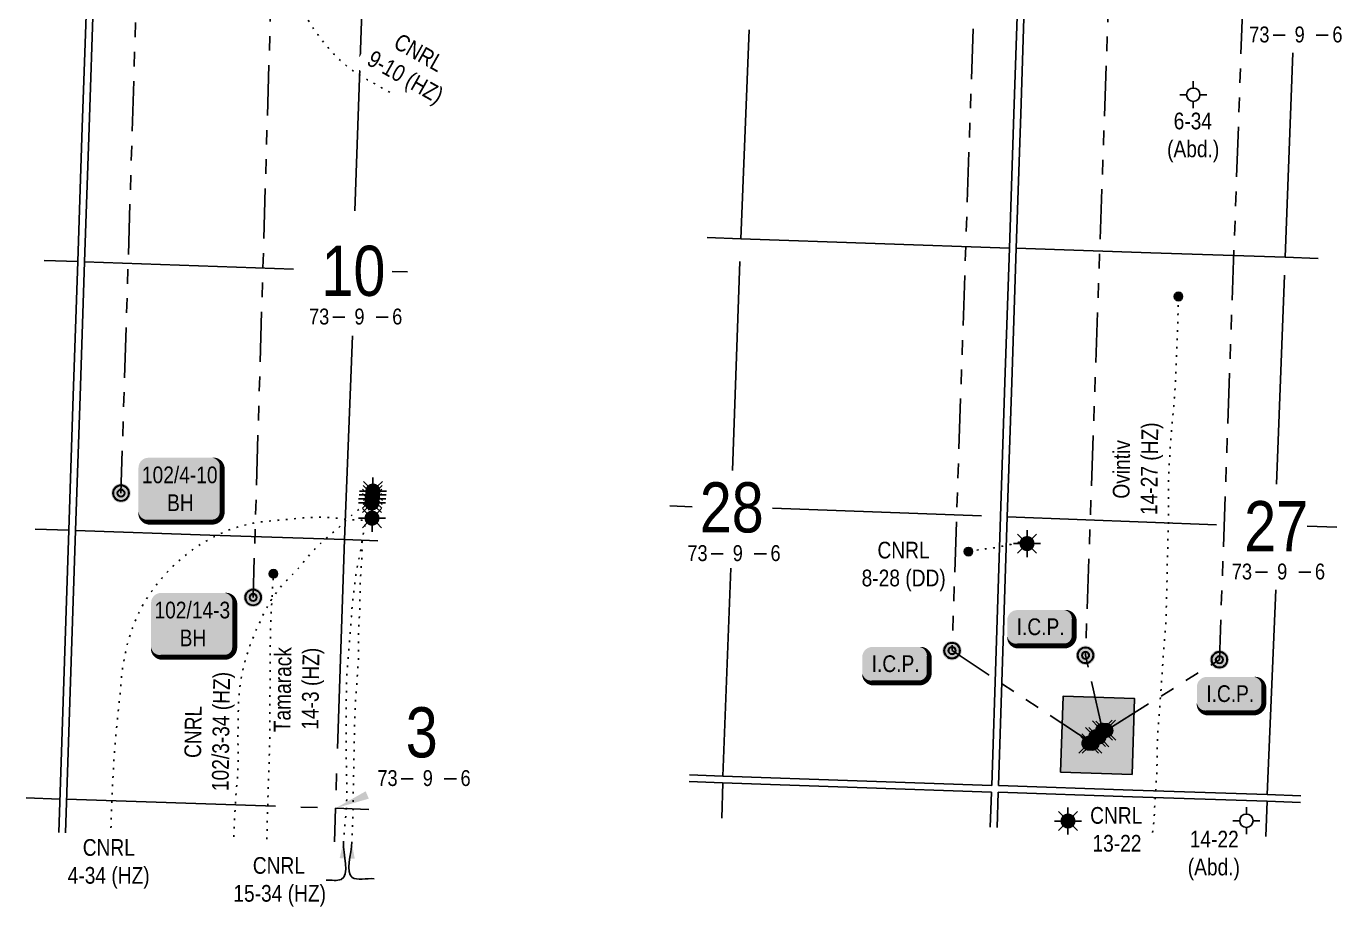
# Model space of a CAD drawing. Extents: x 352640 to 362586, y 6129835 to 6140596.
# Drawn here: x 356659 to 357445, y 6135549 to 6136076 of the extents above; entities that cross this region are included whole.
import ezdxf
from ezdxf.enums import TextEntityAlignment as Align

# ---------------------------------------------------------------- set-up
doc = ezdxf.new("R2010")
doc.units = 0
doc.header["$LTSCALE"] = 5
for name, pattern in [('foc-DOT', [1, 0.2, -0.8]), ('foc-DRILLPATH', [14.75, 6, -1.75, 1.75, -1.75, 1.75, -1.75]), ('foc-QUARTERLINE', [33, 25, -3, 2, -3])]:
    doc.linetypes.add(name, pattern=pattern)
for name, color, linetype in [('10', 1, 'Continuous'), ('9', 3, 'Continuous'), ('ABADATA-DRILL', 8, 'foc-DOT'), ('ABADATA-DRILL-T', 8, 'Continuous'), ('CG-NOTES', 7, 'Continuous'), ('DETAIL-HZ-Existing', 8, 'foc-DOT'), ('DRILL-T', 8, 'Continuous'), ('L-MON', 1, 'Continuous'), ('L-QSEC', 8, 'foc-QUARTERLINE'), ('L-SEC', 7, 'Continuous'), ('L-SECLBL', 7, 'Continuous'), ('L-SECQ', 8, 'foc-QUARTERLINE'), ('P-PDRILLPATH', 12, 'foc-DRILLPATH'), ('P-PROPOSED', 10, 'Continuous'), ('P-PROPOSED-H', 21, 'Continuous')]:
    doc.layers.add(name, color=color, linetype=linetype)
doc.styles.add('80', font='ARIALN.TTF', dxfattribs={"height": 10})
doc.styles.add('80CG', font='ARIALN.TTF', dxfattribs={"height": 10})
doc.styles.add('80L', font='ARIALN.TTF', dxfattribs={"height": 10})
doc.styles.add('SIMPLEX', font='ARIALN.TTF')
doc.dimstyles.new('Compass 5 000', dxfattribs={"dimscale": 5, "dimtxt": 9, "dimasz": 2, "dimexe": 0.2, "dimexo": 0.0625, "dimgap": 0.5, "dimtad": 0, "dimtih": 1, "dimtoh": 1, "dimzin": 0, "dimdsep": 46, "dimtxsty": '80CG', "dimcen": 0.1, "dimse1": 1, "dimse2": 1, "dimclrd": 256, "dimclrt": 256, "dimaunit": 1, "dimadec": 4, "dimazin": 0, "dimtfac": 0.06, "dimtofl": 0, "dimtmove": 0, "dimatfit": 1, "dimfxl": 0.2, "dimtolj": 1, "dimtzin": 0, "dimlwd": -1, "dimarcsym": 0})

# ---------------------------------------------------------------- blocks, each defined once
blk = doc.blocks.new('GABD')
for p, q in [((0, 0.81), (0, 1.62)), ((-0.81, 0), (-1.62, 0)), ((1.62, 0), (0.81, 0)), ((0, -0.81), (0, -1.62))]:
    blk.add_line(p, q)
blk.add_circle((0, 0), 0.8)
blk = doc.blocks.new('GAS')
h = blk.add_hatch(color=255)
h.dxf.hatch_style = 1
edge = h.paths.add_edge_path()
edge.add_arc((0, 0), 0.9, 0, 360)
for p, q in [((0, 0.81), (0, 1.62)), ((-0.81, 0), (-1.62, 0)), ((-0.57, 0.57), (-1.14, 1.14)), ((0.57, 0.57), (1.14, 1.14)), ((1.62, 0), (0.81, 0)), ((-0.57, -0.57), (-1.14, -1.14)), ((0, -0.81), (0, -1.62)), ((1.14, -1.14), (0.57, -0.57))]:
    blk.add_line(p, q)
blk.add_circle((0, 0), 0.8)
blk = doc.blocks.new('L-SECLBL')
at = {"layer": '9', "color": 7}
for p, q in [((-5.08, -27.83), (-12.29, -27.83)), ((20.7, -27.83), (13.5, -27.83))]:
    blk.add_line(p, q, dxfattribs=at)
at = {"layer": '10', "color": 2, "style": 'SIMPLEX'}
blk.add_attdef('SEC', text='', height=30, dxfattribs=at).set_placement((0, 0), align=Align.MIDDLE)
at = {"layer": '10', "color": 5, "style": '80L'}
blk.add_attdef('TWP', text='', height=9.5, dxfattribs=at).set_placement((-14.43, -27.37), align=Align.MIDDLE_RIGHT)
blk.add_attdef('RGE', text='', height=9.5, dxfattribs=at).set_placement((3.62, -27.37), align=Align.MIDDLE_CENTER)
blk.add_attdef('MER', text='', height=9.5, dxfattribs=at).set_placement((23.17, -27.37), align=Align.MIDDLE_LEFT)
blk = doc.blocks.new('BH-Existing')
at = {"layer": 'ABADATA-DRILL-T'}
h = blk.add_hatch(color=256, dxfattribs=at)
h.dxf.hatch_style = 1
edge = h.paths.add_edge_path()
edge.add_arc((0, 0), 0.5, 0, 360)
blk.add_circle((0, 0), 0.5, dxfattribs=at)
blk = doc.blocks.new('WC')
at = {"layer": 'L-MON'}
h = blk.add_hatch(color=255, dxfattribs=at)
h.dxf.hatch_style = 1
edge = h.paths.add_edge_path()
edge.add_arc((0, 0), 0.9, 0, 360)
at = {"layer": 'L-MON', "color": 240, "flags": 128}
for points in [[(-0.62, 0.5), (-1.23, 1.12)], [(0.52, 0.61), (1.13, 1.21)], [(-1.18, -1.18), (-0.56, -0.57)], [(1.16, -1.18), (0.56, -0.57)]]:
    blk.add_lwpolyline(points, dxfattribs=at)
at = {"layer": 'L-MON', "color": 240}
for radius in [0.8, 0.373]:
    blk.add_circle((0, 0), radius, dxfattribs=at)
blk = doc.blocks.new('plbh')
at = {"layer": 'L-MON'}
h = blk.add_hatch(color=255, dxfattribs=at)
h.dxf.hatch_style = 1
edge = h.paths.add_edge_path()
edge.add_arc((0, 0), 1.16, 0, 360)
h = blk.add_hatch(color=256, dxfattribs=at)
h.dxf.hatch_style = 1
h.paths.add_polyline_path([(-0.96, 0, 1), (0.96, 0, 1)])
h.paths.add_polyline_path([(0.91, 0, -1), (-0.91, 0, -1)], flags=16)
h.paths.add_polyline_path([(0.45, 0, -1), (-0.45, 0, -1)], flags=0)
h = blk.add_hatch(color=256, dxfattribs=at)
h.dxf.hatch_style = 1
h.paths.add_polyline_path([(-0.45, 0, 1), (0.45, 0, 1)])
h.paths.add_polyline_path([(0.4, 0, -1), (-0.4, 0, -1)], flags=16)
at = {"layer": 'L-MON', "color": 240}
for radius in [0.96, 0.91, 0.45, 0.4]:
    blk.add_circle((0, 0), radius, dxfattribs=at)
blk = doc.blocks.new('*U55')
h = blk.add_hatch(color=254)
edge = h.paths.add_edge_path()
edge.add_line((-14, -11.5), (14, -11.5))
edge.add_arc((14, -5.5), 6, 270, 360)
edge.add_line((20, -5.5), (20, 4))
edge.add_arc((14, 4), 6, 0, 90)
edge.add_line((14, 10), (-14, 10))
edge.add_arc((-14, 4), 6, 90, 180)
edge.add_line((-20, 4), (-20, -5.5))
edge.add_arc((-14, -5.5), 6, 180, 270)
at = {"color": 1, "flags": 128}
blk.add_lwpolyline([(-14, -11.5, 3, 3, 0), (14, -11.5, 3, 3, 0.414214), (20, -5.5, 3, 3, 0), (20, 4, 3, 0, 0.414214), (14, 10, 0, 0, 0), (-14, 10, 0, 0, 0.414214), (-20, 4, 0, 0, 0), (-20, -5.5, 0, 3, 0.414214)], format="xyseb", close=True, dxfattribs=at)
blk.add_lwpolyline([(-18.59, -4.6, 0, 10, 0), (0, 0, 5, 5, 0)], format="xyseb", dxfattribs=at)
at = {"color": 1, "style": '80'}
blk.add_attdef('ENTER_TEXT_001', (-35.99, -5), '', height=10, dxfattribs=at)
blk = doc.blocks.new('*U57')
h = blk.add_hatch(color=254)
edge = h.paths.add_edge_path()
edge.add_line((-19, -20), (19, -20))
edge.add_arc((19, -14), 6, 270, 360)
edge.add_line((25, -14), (25, 12.5))
edge.add_arc((19, 12.5), 6, 0, 90)
edge.add_line((19, 18.5), (-19, 18.5))
edge.add_arc((-19, 12.5), 6, 90, 180)
edge.add_line((-25, 12.5), (-25, -14))
edge.add_arc((-19, -14), 6, 180, 270)
at = {"color": 1, "flags": 128}
blk.add_lwpolyline([(-19, -20, 3, 3, 0), (19, -20, 3, 3, 0.414214), (25, -14, 3, 3, 0), (25, 12.5, 3, 0, 0.414214), (19, 18.5, 0, 0, 0), (-19, 18.5, 0, 0, 0.414214), (-25, 12.5, 0, 0, 0), (-25, -14, 0, 3, 0.414214)], format="xyseb", close=True, dxfattribs=at)
blk.add_lwpolyline([(-18.59, -4.6, 0, 10, 0), (0, 0, 5, 5, 0)], format="xyseb", dxfattribs=at)
at = {"color": 1, "style": '80'}
blk.add_attdef('ENTER_TEXT_001', (-35.99, -5), '', height=10, dxfattribs=at)
blk = doc.blocks.new('*U58')
h = blk.add_hatch(color=254)
edge = h.paths.add_edge_path()
edge.add_line((-19, -20), (19, -20))
edge.add_arc((19, -14), 6, 270, 360)
edge.add_line((25, -14), (25, 12.5))
edge.add_arc((19, 12.5), 6, 0, 90)
edge.add_line((19, 18.5), (-19, 18.5))
edge.add_arc((-19, 12.5), 6, 90, 180)
edge.add_line((-25, 12.5), (-25, -14))
edge.add_arc((-19, -14), 6, 180, 270)
at = {"color": 1, "flags": 128}
blk.add_lwpolyline([(-19, -20, 3, 3, 0), (19, -20, 3, 3, 0.414214), (25, -14, 3, 3, 0), (25, 12.5, 3, 0, 0.414214), (19, 18.5, 0, 0, 0), (-19, 18.5, 0, 0, 0.414214), (-25, 12.5, 0, 0, 0), (-25, -14, 0, 3, 0.414214)], format="xyseb", close=True, dxfattribs=at)
blk.add_lwpolyline([(-18.59, -4.6, 0, 10, 0), (0, 0, 5, 5, 0)], format="xyseb", dxfattribs=at)
at = {"color": 1, "style": '80'}
blk.add_attdef('ENTER_TEXT_001', (-35.99, -5), '', height=10, dxfattribs=at)

msp = doc.modelspace()

# ---------------------------------------------------------------- hatches: boundary and pattern name
at = {"layer": 'P-PROPOSED-H'}
h = msp.add_hatch(color=256, dxfattribs=at)
h.dxf.hatch_style = 1
h.paths.add_polyline_path([(357276.722, 6135629.838), (357278.219, 6135675.197), (357320.981, 6135673.785), (357319.484, 6135628.426)])

# ---------------------------------------------------------------- linework, layer by layer
at = {"layer": 'ABADATA-DRILL', "flags": 128}
for points in [[(356812.876, 6136139.215), (356812.876, 6136139.215), (356812.856, 6136139.212), (356812.79, 6136139.2), (356812.704, 6136139.201), (356812.532, 6136139.261), (356812.387, 6136139.359), (356812.252, 6136139.4), (356812.166, 6136139.337), (356812.106, 6136139.271), (356812.075, 6136139.258), (356812.065, 6136139.26), (356811.969, 6136139.299), (356811.959, 6136139.314), (356812.013, 6136139.252), (356812.122, 6136139.026), (356812.202, 6136138.979), (356812.324, 6136139.033), (356812.466, 6136138.925), (356812.699, 6136138.751), (356812.866, 6136138.737), (356812.935, 6136138.769), (356812.962, 6136138.832), (356813.018, 6136138.973), (356813.18, 6136139.023), (356813.425, 6136138.931), (356813.49, 6136138.709), (356813.589, 6136138.624), (356813.601, 6136138.625), (356813.649, 6136138.632), (356813.673, 6136138.633), (356813.709, 6136138.622), (356813.775, 6136138.565), (356813.843, 6136138.453), (356813.922, 6136138.287), (356814.011, 6136138.066), (356814.091, 6136137.779), (356814.167, 6136137.42), (356814.257, 6136136.981), (356814.368, 6136136.469), (356814.479, 6136135.889), (356814.578, 6136135.26), (356814.656, 6136134.589), (356814.72, 6136133.861), (356814.78, 6136133.079), (356814.863, 6136132.202), (356814.964, 6136131.258), (356815.07, 6136130.286), (356815.187, 6136129.158), (356815.293, 6136127.934), (356815.371, 6136126.625), (356815.433, 6136125.275), (356815.5, 6136123.902), (356815.588, 6136122.473), (356815.688, 6136120.999), (356815.792, 6136119.489), (356815.901, 6136117.955), (356816.017, 6136116.377), (356816.15, 6136114.764), (356816.3, 6136113.127), (356816.456, 6136111.473), (356816.607, 6136109.806), (356816.765, 6136108.124), (356816.956, 6136106.443), (356817.192, 6136104.733), (356817.456, 6136102.994), (356817.744, 6136101.234), (356818.084, 6136099.462), (356818.499, 6136097.684), (356818.997, 6136095.903), (356819.571, 6136094.137), (356820.225, 6136092.375), (356820.946, 6136090.641), (356821.745, 6136088.924), (356822.621, 6136087.225), (356823.546, 6136085.54), (356823.867, 6136084.973), (356824.439, 6136083.982), (356825.414, 6136082.311), (356825.573, 6136082.038), (356826.399, 6136080.638), (356827.403, 6136078.982), (356828.431, 6136077.332), (356829.481, 6136075.703), (356830.569, 6136074.107), (356831.681, 6136072.525), (356832.811, 6136070.958), (356833.967, 6136069.407), (356835.144, 6136067.87), (356836.341, 6136066.352), (356837.563, 6136064.851), (356838.795, 6136063.364), (356840.046, 6136061.892), (356841.337, 6136060.449), (356842.669, 6136059.033), (356844.022, 6136057.654), (356845.408, 6136056.306), (356846.829, 6136054.992), (356848.287, 6136053.726), (356849.785, 6136052.5), (356851.304, 6136051.3), (356852.85, 6136050.138), (356854.432, 6136049.026), (356856.029, 6136047.941), (356857.642, 6136046.873), (356859.279, 6136045.849), (356860.951, 6136044.881), (356862.64, 6136043.937), (356864.327, 6136042.981), (356865.982, 6136042.023), (356867.623, 6136041.056), (356869.295, 6136040.081), (356870.983, 6136039.139), (356872.693, 6136038.214), (356874.388, 6136037.282), (356876.066, 6136036.34), (356877.572, 6136035.491)], [(357331.652, 6135593.656), (357331.889, 6135595.338), (357332.258, 6135598.008), (357332.555, 6135600.687), (357332.754, 6135603.377), (357332.882, 6135606.074), (357332.971, 6135608.772), (357333.081, 6135611.469), (357333.248, 6135614.162), (357333.438, 6135616.853), (357333.621, 6135619.547), (357333.791, 6135622.247), (357333.962, 6135624.946), (357334.127, 6135627.637), (357334.259, 6135630.332), (357334.348, 6135633.029), (357334.422, 6135635.73), (357334.481, 6135638.427), (357334.499, 6135641.125), (357334.507, 6135643.823), (357334.639, 6135649.214), (357334.93, 6135654.608), (357335.303, 6135659.982), (357335.716, 6135665.366), (357336.156, 6135670.737), (357336.527, 6135676.126), (357336.899, 6135681.493), (357337.293, 6135686.866), (357337.628, 6135692.24), (357337.966, 6135697.628), (357338.361, 6135703.005), (357338.799, 6135708.382), (357339.248, 6135713.765), (357339.621, 6135719.15), (357339.836, 6135724.542), (357339.975, 6135729.939), (357340.122, 6135735.34), (357340.281, 6135740.736), (357340.408, 6135746.138), (357340.475, 6135751.523), (357340.56, 6135756.918), (357340.715, 6135762.314), (357340.882, 6135767.716), (357341.021, 6135773.111), (357341.17, 6135778.504), (357341.313, 6135783.901), (357341.316, 6135789.3), (357341.177, 6135794.699), (357341.183, 6135800.098), (357341.344, 6135805.49), (357341.544, 6135810.881), (357341.829, 6135816.257), (357342.146, 6135821.643), (357342.51, 6135827.028), (357342.921, 6135832.406), (357343.374, 6135837.789), (357343.858, 6135843.166), (357344.329, 6135848.548), (357344.767, 6135853.927), (357345.144, 6135859.312), (357345.405, 6135864.707), (357345.602, 6135870.112), (357345.813, 6135875.497), (357346.06, 6135880.886), (357346.351, 6135886.28), (357346.59, 6135891.678), (357346.753, 6135897.078), (357346.891, 6135902.477), (357347.027, 6135907.868), (357347.058, 6135909.143), (357347.146, 6135914.274)], [(356865.317, 6135793.54), (356865.317, 6135793.54), (356865.335, 6135793.528), (356865.372, 6135793.49), (356865.435, 6135793.422), (356865.507, 6135793.338), (356865.578, 6135793.263), (356865.656, 6135793.255), (356865.723, 6135793.289), (356865.765, 6135793.335), (356865.783, 6135793.393), (356865.789, 6135793.465), (356865.764, 6135793.567), (356865.685, 6135793.646), (356865.584, 6135793.693), (356865.553, 6135793.714), (356865.516, 6135793.744), (356865.475, 6135793.775), (356865.447, 6135793.762), (356865.432, 6135793.688), (356865.419, 6135793.601), (356865.413, 6135793.535), (356865.414, 6135793.489), (356865.423, 6135793.457), (356865.444, 6135793.436), (356865.472, 6135793.429), (356865.51, 6135793.44), (356865.557, 6135793.466), (356865.588, 6135793.491), (356865.61, 6135793.504), (356865.643, 6135793.525), (356865.645, 6135793.521), (356865.616, 6135793.486), (356865.593, 6135793.467), (356865.589, 6135793.469), (356865.597, 6135793.481), (356865.614, 6135793.496), (356865.634, 6135793.514), (356865.635, 6135793.518), (356865.62, 6135793.498), (356865.607, 6135793.463), (356865.597, 6135793.415), (356865.602, 6135793.367), (356865.61, 6135793.328), (356865.615, 6135793.298), (356865.617, 6135793.276), (356865.62, 6135793.258), (356865.632, 6135793.254), (356865.648, 6135793.263), (356865.671, 6135793.274), (356865.703, 6135793.287), (356865.723, 6135793.279), (356865.728, 6135793.251), (356865.724, 6135793.259), (356865.726, 6135793.303), (356865.749, 6135793.352), (356865.754, 6135793.378), (356865.757, 6135793.36), (356865.801, 6135793.288), (356865.851, 6135793.21), (356865.89, 6135793.189), (356865.912, 6135793.196), (356865.894, 6135793.203), (356865.854, 6135793.204), (356865.818, 6135793.206), (356865.813, 6135793.216), (356865.837, 6135793.237), (356865.839, 6135793.231), (356865.802, 6135793.182), (356865.76, 6135793.127), (356865.746, 6135793.082), (356865.731, 6135793.034), (356865.696, 6135792.998), (356865.666, 6135793.004), (356865.644, 6135793.063), (356865.64, 6135793.143), (356865.663, 6135793.225), (356865.683, 6135793.29), (356865.684, 6135793.322), (356865.705, 6135793.355), (356865.751, 6135793.344), (356865.784, 6135793.317), (356865.792, 6135793.32), (356865.805, 6135793.334), (356865.819, 6135793.348), (356865.803, 6135793.332), (356865.778, 6135793.313), (356865.773, 6135793.297), (356865.805, 6135793.29), (356865.831, 6135793.293), (356865.819, 6135793.286), (356865.817, 6135793.282), (356865.851, 6135793.29), (356865.894, 6135793.315), (356865.931, 6135793.348), (356865.953, 6135793.401), (356865.936, 6135793.438), (356865.903, 6135793.469), (356865.868, 6135793.486), (356865.864, 6135793.484), (356865.797, 6135793.466), (356865.689, 6135793.416), (356865.541, 6135793.337), (356865.347, 6135793.221), (356865.111, 6135793.063), (356864.826, 6135792.84), (356864.487, 6135792.553), (356864.093, 6135792.216), (356863.651, 6135791.837), (356863.167, 6135791.42), (356862.662, 6135790.965), (356862.136, 6135790.478), (356861.585, 6135789.988), (356860.988, 6135789.516), (356860.336, 6135789.065), (356859.664, 6135788.621), (356858.98, 6135788.165), (356858.28, 6135787.676), (356857.56, 6135787.144), (356856.805, 6135786.55), (356856.025, 6135785.908), (356855.214, 6135785.214), (356854.354, 6135784.47), (356853.452, 6135783.688), (356852.538, 6135782.874), (356851.618, 6135782.02), (356850.67, 6135781.113), (356849.709, 6135780.18), (356848.717, 6135779.219), (356847.696, 6135778.238), (356846.651, 6135777.246), (356845.589, 6135776.257), (356844.504, 6135775.264), (356840.834, 6135772.088), (356839.594, 6135771.079), (356838.377, 6135770.068), (356837.137, 6135768.981), (356835.91, 6135767.865), (356834.674, 6135766.741), (356833.44, 6135765.602), (356831.016, 6135763.175), (356828.629, 6135760.552), (356826.305, 6135757.78), (356823.97, 6135754.876), (356821.542, 6135751.977), (356818.93, 6135749.191), (356817.308, 6135747.559), (356816.886, 6135747.135), (356816.863, 6135747.112), (356814.183, 6135744.397), (356811.572, 6135741.601), (356809.13, 6135738.652), (356806.896, 6135735.581), (356804.82, 6135732.362), (356802.916, 6135729.052), (356801.129, 6135725.68), (356799.437, 6135722.238), (356797.836, 6135718.77), (356797.374, 6135717.747), (356794.804, 6135711.874), (356793.331, 6135708.308), (356791.977, 6135704.697), (356790.751, 6135701.038), (356789.632, 6135697.342), (356788.64, 6135693.626), (356787.782, 6135689.873), (356787.053, 6135686.08), (356786.472, 6135682.3), (356786.012, 6135678.476), (356785.69, 6135674.813), (356785.678, 6135674.642), (356785.492, 6135670.823), (356785.388, 6135666.993), (356785.29, 6135663.171), (356785.212, 6135659.329), (356785.172, 6135655.497), (356785.157, 6135651.664), (356785.161, 6135647.827), (356785.203, 6135643.989), (356785.256, 6135640.134), (356785.253, 6135636.277), (356785.158, 6135632.415), (356784.973, 6135628.556), (356784.692, 6135624.724), (356784.354, 6135620.878), (356784.031, 6135617.025), (356783.75, 6135613.184), (356783.515, 6135609.33), (356783.32, 6135605.481), (356783.132, 6135601.635), (356782.942, 6135597.948), (356782.765, 6135594.255), (356782.59, 6135590.595), (356782.582, 6135590.436)], [(356865.251, 6135791.538), (356865.251, 6135791.538), (356865.24, 6135791.57), (356865.222, 6135791.623), (356865.222, 6135791.671), (356865.237, 6135791.721), (356865.265, 6135791.77), (356865.312, 6135791.806), (356865.373, 6135791.828), (356865.419, 6135791.837), (356865.443, 6135791.836), (356865.467, 6135791.841), (356865.488, 6135791.858), (356865.475, 6135791.883), (356865.467, 6135791.943), (356865.472, 6135791.989), (356865.466, 6135792.039), (356865.452, 6135792.1), (356865.436, 6135792.112), (356865.421, 6135792.085), (356865.41, 6135792.053), (356865.407, 6135792.023), (356865.419, 6135792.007), (356865.435, 6135792.012), (356865.448, 6135792.03), (356865.46, 6135792.047), (356865.473, 6135792.061), (356865.495, 6135792.068), (356865.531, 6135792.075), (356865.567, 6135792.086), (356865.575, 6135792.084), (356865.575, 6135792.084), (356865.524, 6135792.041), (356865.421, 6135791.953), (356865.304, 6135791.848), (356865.166, 6135791.741), (356864.977, 6135791.599), (356864.786, 6135791.447), (356864.621, 6135791.295), (356864.471, 6135791.124), (356864.331, 6135790.93), (356864.198, 6135790.727), (356864.084, 6135790.546), (356863.994, 6135790.401), (356863.914, 6135790.29), (356863.851, 6135790.212), (356863.806, 6135790.163), (356863.752, 6135790.127), (356863.704, 6135790.109), (356863.672, 6135790.108), (356863.666, 6135790.124), (356863.679, 6135790.143), (356863.712, 6135790.17), (356863.759, 6135790.205), (356863.804, 6135790.235), (356863.851, 6135790.264), (356863.906, 6135790.292), (356864.022, 6135790.302), (356864.066, 6135790.247), (356864.118, 6135790.157), (356864.189, 6135790.085), (356864.235, 6135790.067), (356864.219, 6135790.126), (356864.172, 6135790.231), (356864.125, 6135790.317), (356864.079, 6135790.37), (356864.038, 6135790.426), (356863.999, 6135790.497), (356863.954, 6135790.54), (356863.888, 6135790.537), (356863.869, 6135790.521), (356863.851, 6135790.502), (356863.846, 6135790.48), (356863.854, 6135790.476), (356863.882, 6135790.481), (356863.93, 6135790.485), (356863.984, 6135790.471), (356864.026, 6135790.422), (356864.082, 6135790.364), (356864.163, 6135790.328), (356864.232, 6135790.287), (356864.276, 6135790.22), (356864.312, 6135790.169), (356864.353, 6135790.141), (356864.404, 6135790.122), (356864.434, 6135790.109), (356864.438, 6135790.112), (356864.459, 6135790.134), (356864.506, 6135790.16), (356864.563, 6135790.19), (356864.62, 6135790.222), (356864.689, 6135790.264), (356864.761, 6135790.316), (356864.827, 6135790.37), (356864.883, 6135790.43), (356864.902, 6135790.463), (356864.906, 6135790.483), (356864.905, 6135790.483), (356864.884, 6135790.476), (356864.837, 6135790.439), (356864.771, 6135790.372), (356864.694, 6135790.274), (356864.617, 6135790.137), (356864.541, 6135789.951), (356864.451, 6135789.702), (356864.338, 6135789.376), (356864.201, 6135788.974), (356864.033, 6135788.501), (356863.837, 6135787.968), (356863.626, 6135787.38), (356863.415, 6135786.755), (356863.211, 6135786.088), (356863.017, 6135785.362), (356862.824, 6135784.588), (356862.612, 6135783.749), (356862.389, 6135782.862), (356862.127, 6135781.832), (356861.859, 6135780.813), (356861.555, 6135779.712), (356861.211, 6135778.495), (356860.88, 6135777.19), (356860.593, 6135775.833), (356860.351, 6135774.444), (356860.139, 6135773.053), (356859.937, 6135771.651), (356859.725, 6135770.248), (356859.493, 6135768.799), (356859.25, 6135767.321), (356859.001, 6135765.828), (356858.753, 6135764.356), (356858.505, 6135762.902), (356858.236, 6135761.422), (356857.944, 6135759.914), (356857.644, 6135758.389), (356857.331, 6135756.863), (356857.015, 6135755.337), (356856.705, 6135753.821), (356856.418, 6135752.316), (356856.154, 6135750.822), (356855.907, 6135749.328), (356855.669, 6135747.799), (356855.45, 6135746.25), (356855.244, 6135744.628), (356855.037, 6135742.948), (356854.825, 6135741.243), (356854.599, 6135739.5), (356854.362, 6135737.721), (356854.131, 6135735.918), (356853.906, 6135734.071), (356853.702, 6135732.191), (356853.528, 6135730.296), (356853.367, 6135728.403), (356853.21, 6135726.492), (356853.062, 6135724.584), (356852.913, 6135722.678), (356852.766, 6135720.757), (356852.634, 6135718.963), (356852.626, 6135718.843), (356852.495, 6135716.907), (356852.353, 6135714.979), (356852.198, 6135713.067), (356851.939, 6135709.823), (356851.651, 6135705.977), (356851.338, 6135702.132), (356850.996, 6135698.295), (356850.673, 6135694.452), (356850.396, 6135690.602), (356850.187, 6135686.738), (356850.05, 6135682.875), (356849.966, 6135679.057), (356849.919, 6135675.203), (356849.882, 6135671.34), (356849.86, 6135667.531), (356849.877, 6135663.707), (356849.888, 6135659.852), (356849.865, 6135655.992), (356849.818, 6135652.16), (356849.79, 6135648.326), (356849.786, 6135644.505), (356849.808, 6135640.661), (356849.882, 6135636.828), (356849.977, 6135632.987), (356850.034, 6135629.126), (356850.084, 6135625.306), (356850.144, 6135621.471), (356850.179, 6135617.624), (356850.143, 6135613.796), (356850.023, 6135609.949), (356849.815, 6135606.119), (356849.5, 6135602.444), (356849.128, 6135598.759), (356848.778, 6135595.12), (356848.459, 6135591.429), (356848.189, 6135588.243)], [(356865.251, 6135791.538), (356865.251, 6135791.538), (356865.24, 6135791.57), (356865.222, 6135791.623), (356865.222, 6135791.671), (356865.237, 6135791.721), (356865.265, 6135791.77), (356865.312, 6135791.806), (356865.373, 6135791.828), (356865.419, 6135791.837), (356865.443, 6135791.836), (356865.467, 6135791.841), (356865.488, 6135791.858), (356865.475, 6135791.883), (356865.467, 6135791.943), (356865.472, 6135791.989), (356865.466, 6135792.039), (356865.452, 6135792.1), (356865.436, 6135792.112), (356865.421, 6135792.085), (356865.41, 6135792.053), (356865.407, 6135792.023), (356865.419, 6135792.007), (356865.435, 6135792.012), (356865.448, 6135792.03), (356865.46, 6135792.047), (356865.473, 6135792.061), (356865.495, 6135792.068), (356865.531, 6135792.075), (356865.567, 6135792.086), (356865.575, 6135792.084), (356865.575, 6135792.084), (356865.524, 6135792.041), (356865.421, 6135791.953), (356865.304, 6135791.848), (356865.166, 6135791.741), (356864.977, 6135791.599), (356864.786, 6135791.447), (356864.621, 6135791.295), (356864.471, 6135791.124), (356864.331, 6135790.93), (356864.198, 6135790.727), (356864.084, 6135790.546), (356863.994, 6135790.401), (356863.914, 6135790.29), (356863.851, 6135790.212), (356863.806, 6135790.163), (356863.752, 6135790.127), (356863.704, 6135790.109), (356863.672, 6135790.108), (356863.666, 6135790.124), (356863.679, 6135790.143), (356863.712, 6135790.17), (356863.759, 6135790.205), (356863.804, 6135790.235), (356863.851, 6135790.264), (356863.906, 6135790.292), (356864.022, 6135790.302), (356864.066, 6135790.247), (356864.118, 6135790.157), (356864.189, 6135790.085), (356864.235, 6135790.067), (356864.219, 6135790.126), (356864.172, 6135790.231), (356864.125, 6135790.317), (356864.079, 6135790.37), (356864.038, 6135790.426), (356863.999, 6135790.497), (356863.954, 6135790.54), (356863.888, 6135790.537), (356863.869, 6135790.521), (356863.851, 6135790.502), (356863.846, 6135790.48), (356863.854, 6135790.476), (356863.882, 6135790.481), (356863.93, 6135790.485), (356863.984, 6135790.471), (356864.026, 6135790.422), (356864.082, 6135790.364), (356864.163, 6135790.328), (356864.232, 6135790.287), (356864.276, 6135790.22), (356864.312, 6135790.169), (356864.353, 6135790.141), (356864.404, 6135790.122), (356864.434, 6135790.109), (356864.438, 6135790.112), (356864.459, 6135790.134), (356864.506, 6135790.16), (356864.563, 6135790.19), (356864.62, 6135790.222), (356864.689, 6135790.264), (356864.761, 6135790.316), (356864.827, 6135790.37), (356864.883, 6135790.43), (356864.902, 6135790.463), (356864.906, 6135790.483), (356864.905, 6135790.483), (356864.884, 6135790.476), (356864.837, 6135790.439), (356864.771, 6135790.372), (356864.694, 6135790.274), (356864.617, 6135790.137), (356864.541, 6135789.951), (356864.451, 6135789.702), (356864.338, 6135789.376), (356864.201, 6135788.974), (356864.033, 6135788.501), (356863.837, 6135787.968), (356863.626, 6135787.38), (356863.415, 6135786.755), (356863.211, 6135786.088), (356863.017, 6135785.362), (356862.824, 6135784.588), (356862.612, 6135783.749), (356862.389, 6135782.862), (356862.127, 6135781.832), (356861.859, 6135780.813), (356861.555, 6135779.712), (356861.211, 6135778.495), (356860.88, 6135777.19), (356860.593, 6135775.833), (356860.351, 6135774.444), (356860.139, 6135773.053), (356859.937, 6135771.651), (356859.725, 6135770.248), (356859.493, 6135768.799), (356859.318, 6135767.553), (356859.223, 6135766.663), (356859.158, 6135765.179), (356859.203, 6135763.689), (356859.276, 6135762.15), (356859.319, 6135760.583), (356859.284, 6135758.995), (356859.18, 6135757.406), (356859.056, 6135755.822), (356858.946, 6135754.243), (356858.848, 6135752.676), (356858.757, 6135751.128), (356858.66, 6135749.571), (356858.534, 6135747.995), (356858.401, 6135746.379), (356858.288, 6135744.728), (356858.199, 6135743.06), (356858.138, 6135741.368), (356858.105, 6135739.652), (356858.095, 6135737.894), (356858.086, 6135736.106), (356858.057, 6135734.3), (356858.016, 6135732.465), (356857.968, 6135730.63), (356857.943, 6135729.683), (356857.92, 6135728.757), (356857.88, 6135726.864), (356857.828, 6135724.971), (356857.737, 6135723.062), (356857.615, 6135721.139), (356857.488, 6135719.209), (356857.487, 6135719.179), (356857.375, 6135717.292), (356857.244, 6135713.431), (356857.2, 6135709.566), (356857.189, 6135705.705), (356857.184, 6135701.838), (356857.131, 6135697.994), (356856.966, 6135694.139), (356856.691, 6135690.283), (356856.408, 6135686.425), (356856.273, 6135684.495), (356856.129, 6135682.565), (356855.99, 6135680.637), (356855.857, 6135678.747), (356855.724, 6135676.825), (356855.595, 6135674.9), (356855.479, 6135672.982), (356855.374, 6135671.055), (356855.277, 6135669.127), (356855.187, 6135667.258), (356855.102, 6135665.332), (356855.025, 6135663.42), (356854.962, 6135661.521), (356854.909, 6135659.597), (356854.853, 6135657.674), (356854.802, 6135655.749), (356854.756, 6135653.82), (356854.713, 6135651.905), (356854.67, 6135649.988), (356854.628, 6135648.087), (356854.564, 6135644.268), (356854.515, 6135640.404), (356854.449, 6135636.579), (356854.349, 6135632.745), (356854.24, 6135628.898), (356854.158, 6135625.079), (356854.111, 6135621.224), (356854.09, 6135617.375), (356854.074, 6135613.537), (356854.036, 6135609.711), (356853.96, 6135605.868), (356853.836, 6135602.183), (356853.671, 6135598.494), (356853.586, 6135596.664), (356853.502, 6135594.838), (356853.409, 6135592.963), (356853.305, 6135591.142), (356853.111, 6135588.078)], [(356864.91, 6135781.55), (356864.893, 6135781.539), (356864.881, 6135781.527), (356864.876, 6135781.496), (356864.881, 6135781.471), (356864.894, 6135781.443), (356864.896, 6135781.381), (356864.897, 6135781.333), (356864.919, 6135781.282), (356864.945, 6135781.217), (356864.953, 6135781.171), (356864.949, 6135781.149), (356864.948, 6135781.141), (356864.956, 6135781.137), (356864.962, 6135781.121), (356864.965, 6135781.105), (356864.973, 6135781.102), (356864.987, 6135781.114), (356864.983, 6135781.116), (356864.969, 6135781.116), (356864.959, 6135781.111), (356864.951, 6135781.109), (356864.943, 6135781.111), (356864.929, 6135781.116), (356864.929, 6135781.118), (356864.928, 6135781.126), (356864.92, 6135781.134), (356864.906, 6135781.148), (356864.899, 6135781.163), (356864.905, 6135781.175), (356864.918, 6135781.184), (356864.922, 6135781.202), (356864.919, 6135781.224), (356864.912, 6135781.25), (356864.905, 6135781.279), (356864.908, 6135781.308), (356864.921, 6135781.34), (356864.942, 6135781.369), (356864.965, 6135781.407), (356864.988, 6135781.45), (356865.016, 6135781.497), (356865.075, 6135781.587), (356865.107, 6135781.634), (356865.134, 6135781.683), (356865.16, 6135781.73), (356865.187, 6135781.777), (356865.213, 6135781.823), (356865.239, 6135781.878), (356865.266, 6135781.929), (356865.294, 6135781.97), (356865.306, 6135781.982), (356865.289, 6135781.964), (356865.271, 6135781.953), (356865.257, 6135781.939), (356865.244, 6135781.928), (356865.236, 6135781.928), (356865.233, 6135781.938), (356865.239, 6135781.956), (356865.256, 6135781.975), (356865.283, 6135781.998), (356865.317, 6135782.023), (356865.348, 6135782.03), (356865.369, 6135782.016), (356865.401, 6135782.006), (356865.423, 6135781.998), (356865.426, 6135781.978), (356865.441, 6135781.959), (356865.493, 6135781.945), (356865.566, 6135781.933), (356865.656, 6135781.922), (356865.746, 6135781.909), (356865.806, 6135781.901), (356865.838, 6135781.902), (356865.84, 6135781.912), (356865.818, 6135781.927), (356865.793, 6135781.944), (356865.766, 6135781.964), (356865.741, 6135781.993), (356865.713, 6135782.012), (356865.669, 6135782.012), (356865.619, 6135782.011), (356865.577, 6135782.007), (356865.545, 6135781.996), (356865.521, 6135781.997), (356865.495, 6135781.999), (356865.47, 6135781.988), (356865.46, 6135781.977), (356865.468, 6135781.976), (356865.488, 6135781.978), (356865.514, 6135781.977), (356865.531, 6135781.958), (356865.534, 6135781.922), (356865.537, 6135781.89), (356865.554, 6135781.871), (356865.586, 6135781.86), (356865.62, 6135781.857), (356865.646, 6135781.856), (356865.672, 6135781.859), (356865.695, 6135781.873), (356865.713, 6135781.89), (356865.734, 6135781.917), (356865.769, 6135781.952), (356865.82, 6135781.989), (356865.873, 6135782.019), (356865.891, 6135782.018), (356865.875, 6135781.997), (356865.872, 6135781.991), (356865.887, 6135781.998), (356865.907, 6135782.01), (356865.934, 6135782.033), (356865.946, 6135782.043), (356865.946, 6135782.043), (356865.959, 6135782.054), (356865.953, 6135782.058), (356865.91, 6135782.044), (356865.817, 6135782.011), (356865.664, 6135781.972), (356865.437, 6135781.935), (356865.141, 6135781.885), (356864.776, 6135781.801), (356864.35, 6135781.671), (356863.848, 6135781.499), (356863.275, 6135781.29), (356862.621, 6135781.074), (356861.911, 6135780.891), (356861.146, 6135780.754), (356860.309, 6135780.658), (356859.415, 6135780.597), (356858.478, 6135780.578), (356857.494, 6135780.584), (356856.43, 6135780.607), (356855.283, 6135780.645), (356854.057, 6135780.702), (356852.753, 6135780.792), (356851.387, 6135780.91), (356849.979, 6135781.044), (356848.514, 6135781.206), (356846.997, 6135781.39), (356845.425, 6135781.564), (356843.797, 6135781.71), (356842.118, 6135781.833), (356840.386, 6135781.956), (356838.609, 6135782.072), (356836.782, 6135782.163), (356834.935, 6135782.213), (356832.218, 6135782.213), (356828.834, 6135782.108), (356827.97, 6135782.067), (356826.118, 6135781.964), (356824.25, 6135781.839), (356820.514, 6135781.526), (356818.64, 6135781.348), (356816.759, 6135781.156), (356812.992, 6135780.785), (356809.255, 6135780.432), (356805.511, 6135780.1), (356803.649, 6135779.929), (356801.768, 6135779.743), (356799.887, 6135779.543), (356798.03, 6135779.302), (356796.163, 6135779.025), (356794.318, 6135778.718), (356792.486, 6135778.36), (356790.652, 6135777.942), (356788.82, 6135777.49), (356787.002, 6135777), (356785.197, 6135776.465), (356783.404, 6135775.898), (356781.621, 6135775.285), (356779.855, 6135774.625), (356778.105, 6135773.918), (356776.388, 6135773.17), (356774.692, 6135772.38), (356772.996, 6135771.558), (356771.136, 6135770.641), (356769.411, 6135769.779), (356767.708, 6135768.875), (356766.033, 6135767.928), (356764.378, 6135766.958), (356762.807, 6135766.003), (356761.182, 6135764.977), (356759.585, 6135763.909), (356758.014, 6135762.796), (356756.469, 6135761.645), (356754.958, 6135760.46), (356753.463, 6135759.241), (356751.99, 6135758.011), (356750.521, 6135756.761), (356749.056, 6135755.491), (356747.622, 6135754.206), (356746.214, 6135752.884), (356744.851, 6135751.52), (356743.52, 6135750.12), (356742.225, 6135748.692), (356740.957, 6135747.247), (356739.689, 6135745.797), (356738.452, 6135744.337), (356737.247, 6135742.85), (356736.064, 6135741.317), (356734.919, 6135739.774), (356733.79, 6135738.221), (356732.69, 6135736.652), (356731.615, 6135735.061), (356730.556, 6135733.456), (356729.538, 6135731.823), (356728.559, 6135730.169), (356727.619, 6135728.475), (356726.726, 6135726.758), (356725.873, 6135725.036), (356725.058, 6135723.302), (356724.279, 6135721.533), (356723.547, 6135719.765), (356722.836, 6135717.983), (356722.163, 6135716.187), (356721.533, 6135714.373), (356720.925, 6135712.549), (356720.344, 6135710.713), (356719.783, 6135708.871), (356719.254, 6135707.024), (356718.777, 6135705.165), (356718.347, 6135703.289), (356717.939, 6135701.394), (356717.541, 6135699.524), (356717.157, 6135697.647), (356716.793, 6135695.752), (356716.47, 6135693.864), (356716.191, 6135691.951), (356715.951, 6135690.058), (356715.732, 6135688.157), (356715.533, 6135686.245), (356715.341, 6135684.365), (356715.164, 6135682.45), (356715.002, 6135680.553), (356714.835, 6135678.64), (356714.675, 6135676.718), (356714.515, 6135674.817), (356714.328, 6135672.915), (356714.123, 6135671.009), (356713.713, 6135667.193), (356713.299, 6135663.354), (356712.91, 6135659.515), (356712.546, 6135655.676), (356712.204, 6135651.842), (356711.864, 6135648.029), (356711.533, 6135644.188), (356711.25, 6135640.373), (356711.003, 6135636.534), (356710.767, 6135632.696), (356710.552, 6135628.84), (356710.375, 6135624.993), (356710.22, 6135621.141), (356710.068, 6135617.313), (356709.902, 6135613.473), (356709.743, 6135609.627), (356709.601, 6135605.787), (356709.448, 6135601.949), (356709.305, 6135598.13), (356709.205, 6135594.263), (356709.187, 6135592.889)], [(357256.432, 6135765.434), (357256.432, 6135765.434), (357256.433, 6135765.456), (357256.452, 6135765.665), (357256.544, 6135766.032), (357256.702, 6135766.501), (357256.902, 6135766.981), (357257.026, 6135767.667), (357256.889, 6135768.516), (357256.747, 6135769.199), (357256.797, 6135769.543), (357256.947, 6135769.75), (357256.966, 6135769.774), (357256.973, 6135769.783), (357256.977, 6135769.787), (357256.975, 6135769.783), (357256.95, 6135769.758), (357256.902, 6135769.708), (357256.83, 6135769.642), (357256.733, 6135769.561), (357256.612, 6135769.473), (357256.477, 6135769.38), (357256.332, 6135769.288), (357256.175, 6135769.196), (357256, 6135769.097), (357255.802, 6135768.994), (357255.583, 6135768.891), (357255.341, 6135768.781), (357255.078, 6135768.646), (357254.799, 6135768.495), (357254.504, 6135768.347), (357254.195, 6135768.203), (357253.871, 6135768.062), (357253.522, 6135767.921), (357253.137, 6135767.766), (357252.723, 6135767.604), (357252.297, 6135767.436), (357251.863, 6135767.256), (357251.425, 6135767.082), (357250.984, 6135766.923), (357250.531, 6135766.78), (357250.067, 6135766.651), (357249.599, 6135766.535), (357249.129, 6135766.42), (357248.655, 6135766.312), (357248.178, 6135766.214), (357247.691, 6135766.126), (357247.2, 6135766.042), (357246.725, 6135765.954), (357246.266, 6135765.867), (357245.802, 6135765.776), (357245.335, 6135765.678), (357244.84, 6135765.576), (357244.314, 6135765.475), (357243.772, 6135765.363), (357243.24, 6135765.251), (357242.715, 6135765.14), (357242.199, 6135765.029), (357241.695, 6135764.918), (357241.201, 6135764.808), (357240.713, 6135764.697), (357240.231, 6135764.58), (357239.753, 6135764.458), (357239.281, 6135764.338), (357238.813, 6135764.221), (357238.349, 6135764.109), (357237.882, 6135764.008), (357237.395, 6135763.926), (357236.904, 6135763.862), (357236.434, 6135763.804), (357235.99, 6135763.745), (357235.554, 6135763.687), (357235.096, 6135763.632), (357234.622, 6135763.58), (357234.139, 6135763.526), (357233.674, 6135763.467), (357233.234, 6135763.41), (357232.786, 6135763.355), (357232.327, 6135763.308), (357231.843, 6135763.268), (357231.345, 6135763.216), (357230.867, 6135763.16), (357230.413, 6135763.099), (357229.951, 6135763.025), (357229.468, 6135762.953), (357228.966, 6135762.881), (357228.473, 6135762.807), (357227.995, 6135762.741), (357227.464, 6135762.673), (357221.959, 6135761.909)], [(356802.468, 6135589.771), (356802.49, 6135590.933), (356802.572, 6135594.808), (356802.643, 6135598.663), (356802.732, 6135602.529), (356802.84, 6135606.408), (356802.956, 6135610.276), (356803.077, 6135614.141), (356803.202, 6135618.008), (356803.324, 6135621.883), (356803.586, 6135629.65), (356803.729, 6135633.511), (356803.836, 6135637.362), (356803.92, 6135641.231), (356804.007, 6135645.103), (356804.091, 6135648.981), (356804.153, 6135652.852), (356804.19, 6135656.728), (356804.206, 6135660.595), (356804.191, 6135664.451), (356804.18, 6135668.326), (356804.212, 6135672.2), (356804.263, 6135676.07), (356804.309, 6135679.947), (356804.359, 6135683.817), (356804.394, 6135687.697), (356804.428, 6135691.571), (356804.46, 6135695.449), (356804.484, 6135699.327), (356804.489, 6135703.204), (356804.477, 6135707.081), (356804.511, 6135710.949), (356804.614, 6135714.813), (356804.758, 6135718.688), (356804.901, 6135722.562), (356805.082, 6135726.421), (356805.483, 6135734.158), (356805.689, 6135738.03), (356805.917, 6135741.908), (356806.112, 6135745.046), (356806.334, 6135748.438)]]:
    msp.add_lwpolyline(points, dxfattribs=at)
at = {"layer": 'L-QSEC'}
for p, q in [((356848.782, 6135768.944), (356843.438, 6135608.201)), ((356658.664, 6135614.355), (356678.702, 6135613.688)), ((356682.723, 6135613.554), (356843.438, 6135608.201)), ((356843.438, 6135608.201), (356842.77, 6135588.136)), ((356843.438, 6135608.201), (356863.416, 6135607.535))]:
    msp.add_line(p, q, dxfattribs=at)
at = {"layer": 'L-SEC'}
for p, q in [((357251.501, 6136103.951), (357248.891, 6136023.614)), ((357252.91, 6136023.479), (357255.52, 6136103.815)), ((356694.816, 6136095.9), (356692.124, 6136015.532)), ((356696.143, 6136015.397), (356698.835, 6136095.765)), ((357248.891, 6136023.614), (357246.281, 6135943.278)), ((357250.3, 6135943.143), (357252.91, 6136023.479)), ((356692.124, 6136015.532), (356689.431, 6135935.163)), ((356693.45, 6135935.028), (356696.143, 6136015.397)), ((357085.591, 6135948.808), (357065.628, 6135949.499)), ((357165.936, 6135946.043), (357085.591, 6135948.808)), ((357246.281, 6135943.278), (357165.936, 6135946.043)), ((357246.281, 6135943.278), (357243.527, 6135863.031)), ((357247.546, 6135862.896), (357250.3, 6135943.143)), ((357330.63, 6135940.444), (357250.3, 6135943.143)), ((357410.961, 6135937.746), (357330.63, 6135940.444)), ((357430.723, 6135937.085), (357410.961, 6135937.746)), ((356689.431, 6135935.163), (356686.739, 6135854.797)), ((356690.758, 6135854.662), (356693.45, 6135935.028)), ((357243.527, 6135863.031), (357240.881, 6135782.665)), ((357244.901, 6135782.529), (357247.546, 6135862.896)), ((356686.739, 6135854.797), (356684.046, 6135774.431)), ((356688.065, 6135774.296), (356690.758, 6135854.662)), ((357240.881, 6135782.665), (357238.225, 6135702.284)), ((357242.244, 6135702.149), (357244.901, 6135782.529)), ((356684.046, 6135774.431), (356663.943, 6135775.102)), ((356663.943, 6135775.102), (356684.046, 6135774.431)), ((356684.046, 6135774.431), (356678.035, 6135593.628)), ((356688.067, 6135774.297), (356682.056, 6135593.494)), ((356688.065, 6135774.296), (356768.416, 6135771.603)), ((356768.416, 6135771.603), (356688.065, 6135774.296)), ((356768.416, 6135771.603), (356848.767, 6135768.909)), ((356848.767, 6135768.909), (356768.416, 6135771.603)), ((356848.767, 6135768.909), (356868.714, 6135768.237)), ((356868.714, 6135768.237), (356848.767, 6135768.909)), ((357238.225, 6135702.284), (357235.568, 6135621.904)), ((357239.588, 6135621.769), (357242.244, 6135702.149)), ((357054.849, 6135624.108), (357074.771, 6135623.424)), ((357074.903, 6135627.443), (357054.98, 6135628.128)), ((357074.771, 6135623.424), (357155.103, 6135620.654)), ((357155.235, 6135624.674), (357074.903, 6135627.443)), ((357235.568, 6135621.904), (357155.235, 6135624.674)), ((357155.103, 6135620.654), (357235.435, 6135617.884)), ((357235.435, 6135617.884), (357234.746, 6135596.901)), ((357238.765, 6135596.766), (357239.455, 6135617.75)), ((357239.455, 6135617.75), (357319.799, 6135615.06)), ((357319.932, 6135619.079), (357239.588, 6135621.769)), ((357319.799, 6135615.06), (357400.144, 6135612.37)), ((357400.277, 6135616.389), (357319.932, 6135619.079)), ((357420.228, 6135615.718), (357400.277, 6135616.389)), ((357400.144, 6135612.37), (357420.096, 6135611.698))]:
    msp.add_line(p, q, dxfattribs=at)
at = {"layer": 'L-SECLBL', "flags": 128}
msp.add_lwpolyline([(356843.438, 6135608.201, 0, 4.8, 0), (356862.413, 6135616.138, 0, 0, 0)], format="xyseb", dxfattribs=at)
at = {"layer": 'L-SECQ'}
for p, q in [((356859.473, 6136090.372), (356854.557, 6135953.622)), ((357085.591, 6135948.808), (357090.587, 6136074.506)), ((357410.877, 6135937.874), (357415.517, 6136060.014)), ((357080.74, 6135810.248), (357085.591, 6135948.808)), ((357405.829, 6135802.045), (357410.877, 6135937.874)), ((356689.431, 6135935.163), (356669.329, 6135935.891)), ((356693.45, 6135935.028), (356829.834, 6135930.143)), ((356877.258, 6135929.296), (356886.522, 6135928.986)), ((356853.508, 6135890.78), (356848.767, 6135768.909)), ((357043.15, 6135789.006), (357056.491, 6135788.55)), ((357104.547, 6135787.736), (357240.881, 6135782.665)), ((357245.001, 6135782.434), (357384.612, 6135777.14)), ((357424.114, 6135776.999), (357441.91, 6135776.404)), ((357074.903, 6135627.443), (357079.753, 6135751.718)), ((357400.28, 6135616.391), (357405.29, 6135738.826)), ((357074.316, 6135602.272), (357074.888, 6135623.362)), ((357399.395, 6135591.388), (357400.144, 6135612.37))]:
    msp.add_line(p, q, dxfattribs=at)
at = {"layer": 'P-PDRILLPATH', "flags": 128}
for points in [[(356774.27, 6136772.018), (356743.695, 6136719.795), (356715.252, 6135796.693)], [(356780.396, 6136775.815), (356823.285, 6136716.992), (356794.239, 6135734.295)], [(357301.892, 6135654.829), (357291.658, 6135699.663), (357322.08, 6136565.957)], [(357303.891, 6135654.764), (357371.648, 6135697.059), (357402.471, 6136563.752)]]:
    msp.add_lwpolyline(points, dxfattribs=at)
at = {"layer": 'P-PROPOSED'}
msp.add_lwpolyline([(357276.721, 6135629.833), (357278.218, 6135675.192), (357320.98, 6135673.781), (357319.483, 6135628.422)], close=True, dxfattribs=at)

# ---------------------------------------------------------------- block references
at = {"layer": 'ABADATA-DRILL-T', "xscale": 4.998731350000005, "yscale": 4.998731350000005}
for name, p, zscale in [('GABD', (357356.06, 6136034.961), 3.999999999999994), ('BH-Existing', (357347.146, 6135914.274), 4.000000000000006), ('BH-Existing', (357221.693, 6135761.702), 4.000000000000006), ('BH-Existing', (356806.334, 6135748.438), 4.000000000000006), ('GABD', (357387.775, 6135600.761), 3.999999999999994)]:
    msp.add_blockref(name, p, dxfattribs=dict(at, zscale=zscale))
at = {"layer": 'CG-NOTES', "color": 3}
ref = msp.add_blockref('*U57', (356750.699, 6135799.348), dxfattribs=dict(at, xscale=0.99974627, yscale=0.99974627, zscale=0.99974627))
ref.add_attrib('ENTER_TEXT_001', '102/4-10', (356727.762, 6135802.596), dxfattribs={"layer": '0', "color": 1, "height": 9.9975, "style": '80'})
ref.add_attrib('ENTER_TEXT_002', 'BH', (356742.802, 6135785.933), dxfattribs={"layer": '0', "color": 1, "height": 9.9975, "style": '80'})
ref = msp.add_blockref('*U58', (356758.207, 6135718.491), dxfattribs=dict(at, xscale=0.99974627, yscale=0.99974627, zscale=0.99974627))
ref.add_attrib('ENTER_TEXT_001', '102/14-3', (356735.26, 6135721.738), dxfattribs={"layer": '0', "color": 1, "height": 9.9975, "style": '80'})
ref.add_attrib('ENTER_TEXT_002', 'BH', (356750.31, 6135705.076), dxfattribs={"layer": '0', "color": 1, "height": 9.9975, "style": '80'})
ref = msp.add_blockref('*U55', (357264.889, 6135716.744), dxfattribs=dict(at, xscale=0.99974627, yscale=0.99974627, zscale=0.99974627))
ref.add_attrib('ENTER_TEXT_001', 'I.C.P.', (357250.514, 6135711.742), dxfattribs={"layer": '0', "color": 1, "height": 9.9975, "style": '80'})
ref = msp.add_blockref('*U55', (357178.24, 6135694.666), dxfattribs=dict(at, xscale=0.99974627, yscale=0.99974627, zscale=0.99974627))
ref.add_attrib('ENTER_TEXT_001', 'I.C.P.', (357163.865, 6135689.664), dxfattribs={"layer": '0', "color": 1, "height": 9.9975, "style": '80'})
ref = msp.add_blockref('*U55', (357378.19, 6135676.752), dxfattribs=dict(at, xscale=0.99974627, yscale=0.99974627, zscale=0.99974627))
ref.add_attrib('ENTER_TEXT_001', 'I.C.P.', (357363.814, 6135671.75), dxfattribs={"layer": '0', "color": 1, "height": 9.9975, "style": '80'})
at = {"layer": 'DRILL-T', "xscale": 4.998731350000005, "yscale": 4.998731350000005}
for p, zscale in [((356865.666, 6135795.582), 0.99974627), ((356865.785, 6135797.912), 0.99974627), ((356865.188, 6135790.804), 0.99974627), ((356865.367, 6135793.313), 0.99974627), ((356865.28, 6135781.712), 0.99974627), ((357256.702, 6135766.501), 3.998983279999989), ((357281.171, 6135600.567), 3.998983279999989)]:
    msp.add_blockref('GAS', p, dxfattribs=dict(at, zscale=zscale))
at = {"layer": 'L-MON', "color": 3, "xscale": 4.998731350000009, "yscale": 4.998731350000009, "zscale": 4.998731350000009, "rotation": 359.9958008669249}
for p in [(356715.252, 6135796.693), (356794.239, 6135734.295)]:
    msp.add_blockref('plbh', p, dxfattribs=at)
at = {"layer": 'L-MON', "xscale": 4.998731350000009, "yscale": 4.998731350000009, "zscale": 4.998731350000009, "rotation": 359.9958008669249}
for name, p in [('plbh', (357211.868, 6135702.467)), ('plbh', (357291.658, 6135699.663)), ('plbh', (357371.648, 6135697.059)), ('WC', (357297.761, 6135650.966)), ('WC', (357299.76, 6135650.897)), ('WC', (357301.892, 6135654.829)), ('WC', (357303.891, 6135654.764)), ('WC', (357293.634, 6135647.1)), ('WC', (357295.635, 6135647.032))]:
    msp.add_blockref(name, p, dxfattribs=at)
at = {"layer": 'L-SECLBL', "xscale": 0.99974627, "yscale": 0.99974627, "zscale": 0.7997966560000016}
for p, values in [((357416.007, 6136098.356), {'SEC': '34', 'TWP': '73', 'RGE': '9', 'MER': '6'}), ((357080.226, 6135788.157), {'SEC': '28', 'TWP': '73', 'RGE': '9', 'MER': '6'}), ((357405.579, 6135777.133), {'SEC': '27', 'TWP': '73', 'RGE': '9', 'MER': '6'})]:
    msp.add_blockref('L-SECLBL', p, dxfattribs=at).add_auto_attribs(values)
at = {"layer": 'L-SECLBL'}
for p, values in [((356854.145, 6135929.652), {'SEC': '10', 'TWP': '73', 'RGE': '9', 'MER': '6'}), ((356894.976, 6135653.629), {'SEC': '3', 'TWP': '73', 'RGE': '9', 'MER': '6'})]:
    msp.add_blockref('L-SECLBL', p, dxfattribs=at).add_auto_attribs(values)

# ---------------------------------------------------------------- texts
at = {"layer": 'ABADATA-DRILL', "insert": (357323.63, 6136024.239), "char_height": 9.99746, "attachment_point": 1, "style": '80L'}
msp.add_mtext_dynamic_manual_height_columns('\\pi20.699;6-34\\P\\pi16.771;(Abd.)', width=63.34419, gutter_width=50, heights=[0], dxfattribs=at)
at = {"layer": 'ABADATA-DRILL-T', "insert": (357352.35, 6135594.724), "char_height": 9.99746, "attachment_point": 1, "style": '80L'}
msp.add_mtext_dynamic_manual_height_columns('\\pi1.5712;14-22\\P\\pi0.39826;(Abd.)', width=30.59795, gutter_width=50, heights=[0], dxfattribs=at)
at = {"layer": 'DETAIL-HZ-Existing', "attachment_point": 1, "style": '80L'}
for s, width, insert, char_height, rotation in [('\\pi10.229;Ovintiv \\P\\pi0.6607;14-27 (HZ)', 54.7594, (357307.795, 6135783.209), 9.99746, 89.29087), ('\\pi14.002;Tamarack\\P\\pi15.762;14-3 (HZ)', 78.60364, (356806.286, 6135639.733), 10, 89.237567), ('\\pi20.255;CNRL\\P\\pi0.66392;102/3-34 (HZ)', 70.70709, (356752.823, 6135618.088), 10, 89.237567)]:
    msp.add_mtext_dynamic_manual_height_columns(s, width=width, gutter_width=50, heights=[0], dxfattribs=dict(at, insert=insert, char_height=char_height, rotation=rotation))
at = {"layer": 'DETAIL-HZ-Existing', "insert": (357157.572, 6135767.58), "char_height": 9.99746, "attachment_point": 1, "style": '80L', "bg_fill": 3, "box_fill_scale": 1.15, "bg_fill_color": 256, "bg_fill_true_color": 256, "bg_fill_transparency": 0}
msp.add_mtext_dynamic_manual_height_columns('\\pi9.7435;CNRL\\P\\pi0.28474;8-28 (DD)', width=49.67708, gutter_width=50, heights=[0], dxfattribs=at)
at = {"layer": 'DETAIL-HZ-Existing', "attachment_point": 1, "style": '80L'}
for s, width, insert, char_height in [('\\pi0.32668;CNRL\\P\\pi1.694;13-22', 30.84352, (357294.094, 6135608.927), 9.99746), ('\\pi9.1053;CNRL\\P\\pi0.1148;4-34 (HZ)', 48.40832, (356683.277, 6135589.743), 10), ('\\pi12.291;CNRL\\P\\pi0.66392;15-34 (HZ)', 54.7794, (356781.722, 6135578.99), 10)]:
    msp.add_mtext_dynamic_manual_height_columns(s, width=width, gutter_width=50, heights=[0], dxfattribs=dict(at, insert=insert, char_height=char_height))

# ---------------------------------------------------------------- leaders
at = {"layer": 'DETAIL-HZ-Existing', "linetype": 'ByBlock', "path_type": 1}
for points in [[(356848.189, 6135588.243), (356846.739, 6135565.569), (356837.911, 6135565.168)], [(356853.111, 6135588.078), (356853.445, 6135566.82), (356866.53, 6135566.065)]]:
    msp.add_leader(points, dimstyle='Compass 5 000', override={"dimgap": 0.5, "dimtad": 0}, dxfattribs=at)

# ---------------------------------------------------------------- next in the draw order: linework, layer by layer
at = {"layer": 'P-PDRILLPATH', "flags": 128}
msp.add_lwpolyline([(357295.635, 6135647.032), (357211.868, 6135702.467), (357241.289, 6136568.963)], dxfattribs=at)

# ---------------------------------------------------------------- next in the draw order: texts
at = {"layer": 'DETAIL-HZ-Existing', "insert": (356874.346, 6136076.664), "char_height": 10, "attachment_point": 1, "rotation": 330.590718, "style": '80L', "bg_fill": 2}
msp.add_mtext_dynamic_manual_height_columns('\\pi9.1053;CNRL\\P\\pi0.27851;9-10 (HZ)', width=48.40832, gutter_width=50, heights=[0], dxfattribs=at)

doc.saveas('drawing.dxf')
